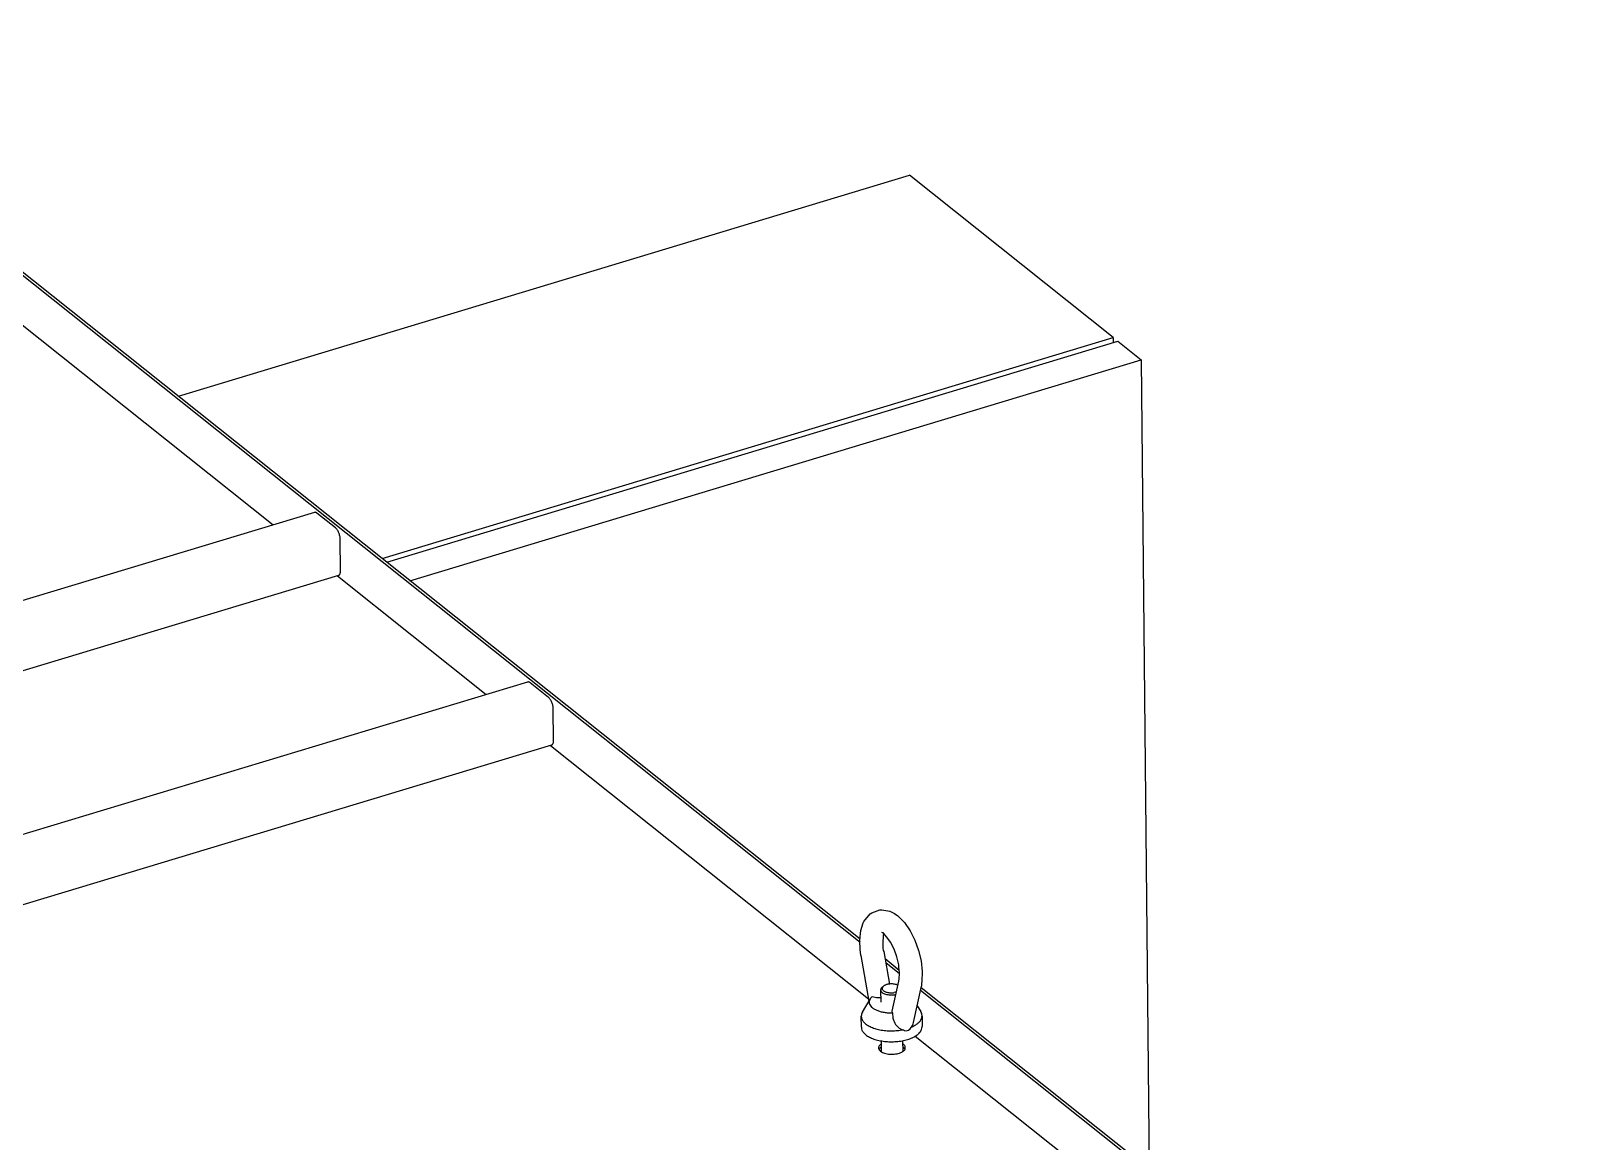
# Model space of a CAD drawing. Header units: millimetres. Extents: x -4653 to 8979, y -13943 to 4840.
# Drawn here: x 5909 to 6780, y -867 to -246 of the extents above; entities that cross this region are included whole.
import ezdxf

# ---------------------------------------------------------------- set-up
doc = ezdxf.new("R2010")
doc.units = ezdxf.units.MM

# ---------------------------------------------------------------- blocks, each defined once
blk = doc.blocks.new('1__223', base_point=(5990.94, -540.83))
at = {"color": 7, "linetype": 'Continuous'}
for p, q in [((5990.94, -450.08), (6399.79, -326.48)), ((6513.75, -417.23), (6399.79, -326.48)), ((6104.9, -540.83), (6513.75, -417.23)), ((6513.75, -417.23), (6513.77, -420.07))]:
    blk.add_line(p, q, dxfattribs=at)
blk = doc.blocks.new('3__224', base_point=(6107.49, -882.37))
at = {"color": 7, "linetype": 'Continuous'}
for p, q in [((6107.49, -542.9), (6516.34, -419.29)), ((6516.34, -419.29), (6529.29, -429.6)), ((6120.44, -553.21), (6529.29, -429.6)), ((6529.29, -429.6), (6533.75, -882.37))]:
    blk.add_line(p, q, dxfattribs=at)
blk = doc.blocks.new('CASSA_ETA_ST6_1025__600x1000x250___225', base_point=(5990.94, -882.37))
for name, p in [('1__223', (5990.94, -540.83)), ('3__224', (6107.49, -882.37))]:
    blk.add_blockref(name, p)
blk = doc.blocks.new('1__226', base_point=(6737.72, -1674.73))
at = {"color": 7, "linetype": 'Continuous'}
for p, q in [((6756.53, -1564.53), (6737.72, -1570.22)), ((6756.53, -1564.53), (6778.81, -1582.26)), ((6737.72, -1570.22), (6759.99, -1587.95)), ((6738.42, -1641.84), (6737.72, -1570.22)), ((6778.81, -1582.26), (6759.99, -1587.95)), ((6778.81, -1582.26), (6779.72, -1674.73)), ((6759.99, -1587.95), (6760.7, -1659.58))]:
    blk.add_line(p, q, dxfattribs=at)
blk = doc.blocks.new('RICEVITORE__227', base_point=(6737.72, -1674.73))
blk.add_blockref('1__226', (6737.72, -1674.73))
blk = doc.blocks.new('BARRIERA_EMETT__RICEVIT_-AS1-LD-HR-010-JV__228', base_point=(6737.72, -1674.73))
blk.add_blockref('RICEVITORE__227', (6737.72, -1674.73))
blk = doc.blocks.new('GR_QUADRO_ELETTRICO__229', base_point=(5990.94, -1674.73))
for name, p in [('CASSA_ETA_ST6_1025__600x1000x250___225', (5990.94, -882.37)), ('BARRIERA_EMETT__RICEVIT_-AS1-LD-HR-010-JV__228', (6737.72, -1674.73))]:
    blk.add_blockref(name, p)
blk = doc.blocks.new('GOLFARE_A_ANELLO_FEMMINA_M12_UNI_2948__263', base_point=(6372.07, -811.1))
at = {"color": 7, "linetype": 'Continuous'}
for p, q in [((6374.29, -743.82), (6377.77, -739.62)), ((6377.77, -739.62), (6378.76, -738.94)), ((6378.76, -738.94), (6383.15, -737.31)), ((6383.15, -737.31), (6384.38, -737.24)), ((6384.38, -737.24), (6388.73, -738.02)), ((6388.73, -738.02), (6391.47, -739.35)), ((6391.47, -739.35), (6393.3, -740.6)), ((6372.07, -754.16), (6372.68, -748.79)), ((6372.68, -748.79), (6373.98, -744.51)), ((6373.98, -744.51), (6374.29, -743.82)), ((6393.3, -740.6), (6396.99, -744.39)), ((6396.99, -744.39), (6400.18, -748.98)), ((6400.18, -748.98), (6402.85, -754.25)), ((6372.3, -759.88), (6372.07, -754.16)), ((6384.37, -749.97), (6384.34, -750.16)), ((6384.34, -750.16), (6384.53, -750.06)), ((6385.37, -750.55), (6384.37, -749.97)), ((6384.53, -750.06), (6384.81, -749.92)), ((6384.81, -749.92), (6385.2, -750.1)), ((6385.04, -753.17), (6384.82, -754.52)), ((6384.82, -754.52), (6384.84, -754.97)), ((6384.84, -754.97), (6384.93, -758.46)), ((6385.12, -751.48), (6385.04, -753.17)), ((6385.23, -751.05), (6385.12, -751.48)), ((6385.37, -750.55), (6385.23, -751.05)), ((6386.98, -752.41), (6385.37, -750.55)), ((6387.1, -752.53), (6386.98, -752.41)), ((6389.2, -755.41), (6387.1, -752.53)), ((6391.15, -759.24), (6389.2, -755.41)), ((6402.85, -754.25), (6404.92, -759.98)), ((6372.4, -760.84), (6372.3, -759.88)), ((6372.57, -762.86), (6372.4, -760.84)), ((6372.57, -762.86), (6377.06, -788.4)), ((6384.93, -758.46), (6385.14, -760)), ((6385.14, -760), (6385.38, -760.61)), ((6385.38, -760.61), (6388.58, -778.84)), ((6392.73, -763.6), (6391.15, -759.24)), ((6393.78, -768.1), (6392.73, -763.6)), ((6404.92, -759.98), (6406.31, -765.9)), ((6406.31, -765.9), (6406.94, -771.75)), ((6393.92, -769.33), (6393.78, -768.1)), ((6394.23, -772.33), (6393.92, -769.33)), ((6394.03, -775.72), (6394.2, -773.05)), ((6394.2, -773.05), (6394.23, -772.33)), ((6406.94, -771.75), (6406.75, -777.31)), ((6390.2, -793.93), (6393.8, -777.23)), ((6393.8, -777.23), (6394.03, -775.86)), ((6394.03, -775.86), (6394.03, -775.72)), ((6402.11, -800.35), (6406.51, -779.97)), ((6406.58, -778.39), (6406.51, -779.97)), ((6406.75, -777.31), (6406.58, -778.39)), ((6373.48, -794.54), (6377.73, -787.25)), ((6381.33, -786.43), (6378.97, -785.88)), ((6383.73, -786.49), (6381.33, -786.43)), ((6404.14, -790.95), (6406.13, -794.22)), ((6372.89, -802.97), (6372.83, -796.85)), ((6390.27, -794.9), (6390.2, -793.93)), ((6390.27, -794.9), (6390.56, -797.9)), ((6390.56, -797.9), (6390.68, -798.38)), ((6390.68, -798.38), (6391.63, -800.72)), ((6391.63, -800.72), (6392.02, -801.36)), ((6392.02, -801.36), (6392.48, -801.97)), ((6401.46, -802.07), (6401.89, -801.12)), ((6401.89, -801.12), (6402.11, -800.35)), ((6406.83, -796.52), (6406.89, -802.63)), ((6392.48, -801.97), (6393.47, -802.96)), ((6393.47, -802.96), (6394.06, -803.4)), ((6394.06, -803.4), (6395.13, -803.98)), ((6395.13, -803.98), (6396.16, -804.32)), ((6396.16, -804.32), (6396.4, -804.48)), ((6396.4, -804.48), (6397.01, -804.77)), ((6397.01, -804.77), (6397.97, -804.93)), ((6397.97, -804.93), (6399.3, -804.53)), ((6399.3, -804.53), (6400.17, -803.82)), ((6400.17, -803.82), (6400.68, -803.18)), ((6400.68, -803.18), (6400.87, -802.89)), ((6400.87, -802.89), (6401.46, -802.07))]:
    blk.add_line(p, q, dxfattribs=at)
for points in [[(6377.73, -787.25), (6377.3, -788.38), (6377.31, -789.53), (6377.77, -790.65), (6378.65, -791.71), (6379.93, -792.66), (6381.56, -793.48), (6383.48, -794.13), (6385.62, -794.6), (6387.91, -794.86), (6390.27, -794.9)], [(6378.97, -785.88), (6378.25, -786.54), (6377.73, -787.25)], [(6373.48, -794.54), (6372.99, -795.69), (6372.83, -796.85)], [(6372.83, -796.85), (6373.17, -798.45), (6374.13, -799.98), (6375.7, -801.39), (6377.79, -802.62), (6380.34, -803.62), (6383.25, -804.36), (6386.41, -804.82), (6389.7, -804.96), (6392.99, -804.79), (6396.16, -804.32)], [(6400.87, -802.89), (6402.62, -802.04), (6404.1, -801.07), (6405.28, -800.01), (6406.14, -798.89), (6406.66, -797.71), (6406.83, -796.52)], [(6406.83, -796.52), (6406.65, -795.35), (6406.13, -794.22)], [(6372.89, -802.97), (6373.23, -804.58), (6374.21, -806.12), (6375.8, -807.53), (6377.93, -808.77), (6380.51, -809.77), (6383.46, -810.51), (6386.65, -810.95), (6389.97, -811.07), (6393.29, -810.88), (6396.47, -810.38), (6399.4, -809.59), (6401.97, -808.53), (6404.07, -807.26), (6405.63, -805.81), (6406.58, -804.25), (6406.89, -802.63)]]:
    blk.add_spline(points, degree=3, dxfattribs=at)
blk = doc.blocks.new('BARRA_FILETTATA_M12_L_400', base_point=(6383.68, -816.58))
at = {"color": 7, "linetype": 'Continuous'}
for p, q in [((6383.68, -782.05), (6383.75, -788.88)), ((6384.75, -780.49), (6385.41, -779.87)), ((6392.51, -783.21), (6391.29, -783.58)), ((6392.47, -779.11), (6393.31, -779.51)), ((6392.21, -784.6), (6391.57, -784.75)), ((6383.97, -810.55), (6384.02, -816.58)), ((6395.96, -810.37), (6396.02, -816.54))]:
    blk.add_line(p, q, dxfattribs=at)
for points in [[(6384.75, -780.49), (6384.26, -780.8), (6383.94, -781.19), (6383.74, -781.62), (6383.68, -782.05)], [(6383.68, -782.05), (6383.84, -782.68), (6384.27, -783.29), (6384.97, -783.83), (6385.9, -784.28), (6387.01, -784.62), (6388.25, -784.83)], [(6385.41, -779.87), (6384.92, -780.33), (6384.63, -780.83), (6384.55, -781.34), (6384.7, -781.85), (6385.05, -782.33), (6385.6, -782.77), (6386.33, -783.14), (6387.19, -783.42), (6388.17, -783.62), (6389.2, -783.71), (6390.26, -783.7), (6391.29, -783.58)], [(6388.06, -778.87), (6387.28, -779.04), (6386.57, -779.26), (6385.93, -779.55), (6385.41, -779.87)], [(6392.47, -779.11), (6391.45, -778.87), (6390.33, -778.74), (6389.19, -778.74), (6388.06, -778.87)], [(6388.25, -784.83), (6389.08, -784.9), (6389.92, -784.9), (6390.76, -784.85), (6391.57, -784.75)]]:
    blk.add_spline(points, degree=3, dxfattribs=at)
blk = doc.blocks.new('TUBOLARE_Fe_30x30x3_L_1496__270', base_point=(4908.79, -1024.6))
at = {"color": 7, "linetype": 'Continuous'}
for p, q in [((6186.19, -609.89), (5873.92, -704.29)), ((6197.95, -618.56), (6187.59, -610.31)), ((6200.76, -642.46), (6200.59, -624.99)), ((6199.62, -645.18), (5870.13, -744.79))]:
    blk.add_line(p, q, dxfattribs=at)
for points in [[(6187.59, -610.31), (6187.22, -610.06), (6186.86, -609.9), (6186.51, -609.84), (6186.19, -609.89)], [(6200.59, -624.99), (6200.53, -624.09), (6200.37, -623.16), (6200.13, -622.21), (6199.8, -621.29), (6199.4, -620.44), (6198.95, -619.68), (6198.46, -619.04), (6197.95, -618.56)], [(6199.62, -645.18), (6199.95, -645.01), (6200.24, -644.71), (6200.47, -644.29), (6200.63, -643.77), (6200.73, -643.15), (6200.76, -642.46)]]:
    blk.add_spline(points, degree=3, dxfattribs=at)
blk = doc.blocks.new('LAMIERA_Fe_Sp_2_SV_1500x1611__271', base_point=(4792.58, -1300.74))
at = {"color": 7, "linetype": 'Continuous'}
for p, q in [((6395.98, -812.25), (6396.42, -812.48)), ((6396, -813.99), (6396.44, -814.22)), ((6396.44, -814.22), (6397.23, -815.29))]:
    blk.add_line(p, q, dxfattribs=at)
for points in [[(6383.96, -812.3), (6383.15, -812.99), (6382.66, -813.74), (6382.5, -814.52), (6382.7, -815.3), (6383.24, -816.04), (6384.09, -816.71), (6385.22, -817.26), (6386.56, -817.69), (6388.07, -817.96), (6389.67, -818.07), (6391.28, -818), (6392.84, -817.77), (6394.26, -817.39), (6395.48, -816.87), (6396.45, -816.23), (6397.12, -815.51), (6397.46, -814.74), (6397.46, -813.95), (6397.1, -813.18), (6396.42, -812.48)], [(6383.98, -814.05), (6383.23, -814.67), (6382.74, -815.35)]]:
    blk.add_spline(points, degree=3, dxfattribs=at)
blk = doc.blocks.new('TUBOLARE_Fe_30x30x3_L_1496_1__272', base_point=(4789.66, -929.72))
at = {"color": 7, "linetype": 'Continuous'}
for p, q in [((6067.06, -515.01), (5886.55, -569.58)), ((6078.82, -523.68), (6068.46, -515.43)), ((6081.63, -547.58), (6081.45, -530.11)), ((6080.48, -550.3), (5882.76, -610.08))]:
    blk.add_line(p, q, dxfattribs=at)
for points in [[(6068.46, -515.43), (6068.09, -515.18), (6067.73, -515.03), (6067.38, -514.97), (6067.06, -515.01)], [(6081.45, -530.11), (6081.39, -529.22), (6081.24, -528.28), (6080.99, -527.34), (6080.66, -526.42), (6080.27, -525.56), (6079.81, -524.8), (6079.33, -524.17), (6078.82, -523.68)], [(6080.48, -550.3), (6080.82, -550.13), (6081.1, -549.83), (6081.33, -549.41), (6081.5, -548.89), (6081.6, -548.27), (6081.63, -547.58)]]:
    blk.add_spline(points, degree=3, dxfattribs=at)
blk = doc.blocks.new('LAMIERA_Fe_Sp_2_SV_32x1546_1__273', base_point=(5732.8, -891.74))
at = {"color": 7, "linetype": 'Continuous'}
for p, q in [((5732.8, -246.38), (5734.51, -245.87)), ((5732.8, -246.38), (5733.06, -272.59)), ((5828.26, -322.4), (5732.8, -246.38)), ((5828.26, -320.53), (5734.51, -245.87)), ((5734.11, -275.16), (5832.94, -353.87)), ((5850.24, -338.03), (5842.24, -331.66)), ((5850.33, -339.98), (5842.63, -333.85)), ((6372.13, -753.65), (5862.45, -347.75)), ((6372.13, -755.53), (5862.1, -349.36)), ((5859.17, -374.76), (6044.03, -521.97)), ((6079.85, -550.5), (6163.16, -616.85)), ((6198.98, -645.37), (6376.81, -786.99)), ((6394.11, -771.16), (6386.11, -764.79)), ((6394.2, -773.11), (6386.5, -766.97)), ((6533.58, -884.11), (6405.97, -782.48)), ((6535.29, -883.59), (6406.32, -780.88)), ((6403.04, -807.88), (6508.34, -891.74)), ((6535.29, -883.59), (6533.58, -884.11))]:
    blk.add_line(p, q, dxfattribs=at)
blk.add_spline([(5733.06, -272.59), (5733.1, -273.07), (5733.2, -273.57), (5733.37, -274.07), (5733.59, -274.51), (5733.84, -274.89), (5734.11, -275.16)], degree=3, dxfattribs=at)
blk = doc.blocks.new('LAMIERA_SOPRA_MACCHINA_VENTILATORE_MANDATA__275', base_point=(4450.44, -1300.74))
for name, p in [('LAMIERA_Fe_Sp_2_SV_32x1546_1__273', (5732.8, -891.74)), ('TUBOLARE_Fe_30x30x3_L_1496_1__272', (4789.66, -929.72)), ('TUBOLARE_Fe_30x30x3_L_1496__270', (4908.79, -1024.6)), ('LAMIERA_Fe_Sp_2_SV_1500x1611__271', (4792.58, -1300.74))]:
    blk.add_blockref(name, p)
blk = doc.blocks.new('LAMIERA_Fe_Sp_2_SV_1572x428_DX__280', base_point=(5839.86, -1174.11))
at = {"color": 7, "linetype": 'Continuous'}
for p, q in [((5840.13, -380.97), (5839.86, -381.18)), ((5852.58, -382.84), (5852.15, -382.6)), ((6382.94, -815.14), (6382.83, -815.35)), ((6384.02, -815.84), (6383.51, -816.24)), ((6384, -814.09), (6383.73, -814.31)), ((6396.45, -815.97), (6396.02, -815.72)), ((6533.45, -913.47), (6533.87, -913.81)), ((6533.87, -913.81), (6535.58, -913.29)), ((6535.58, -913.29), (6535.16, -912.95)), ((6535.58, -913.29), (6535.92, -947.36)), ((6535.92, -947.36), (6535.23, -947.56)), ((6537.83, -1141.27), (6537.14, -1140.72)), ((6537.15, -1141.48), (6537.83, -1141.27)), ((6537.83, -1141.27), (6538.14, -1171.84)), ((6537.47, -1174.11), (6537.61, -1173.89))]:
    blk.add_line(p, q, dxfattribs=at)
blk.add_spline([(6537.61, -1173.89), (6537.84, -1173.39), (6538.01, -1172.87), (6538.11, -1172.35), (6538.14, -1171.84)], degree=3, dxfattribs=at)
blk = doc.blocks.new('CASSONE_DISTANZIALE_MANDATA_ARIA__287', base_point=(4451.8, -1563.54))
blk.add_blockref('LAMIERA_Fe_Sp_2_SV_1572x428_DX__280', (5839.86, -1174.11))
blk = doc.blocks.new('ASSIEME_CABINA_GS4_SINT_DX__328', base_point=(4445.98, -3076.92))
for name, p in [('LAMIERA_SOPRA_MACCHINA_VENTILATORE_MANDATA__275', (4450.44, -1300.74)), ('CASSONE_DISTANZIALE_MANDATA_ARIA__287', (4451.8, -1563.54)), ('GOLFARE_A_ANELLO_FEMMINA_M12_UNI_2948__263', (6372.07, -811.1)), ('BARRA_FILETTATA_M12_L_400', (6383.68, -816.58))]:
    blk.add_blockref(name, p)
blk = doc.blocks.new('FIT_GR_CABINA_GS4_SINT_SX_130047_MAURI__329', base_point=(4445.98, -3076.92))
blk.add_blockref('ASSIEME_CABINA_GS4_SINT_DX__328', (4445.98, -3076.92))
blk = doc.blocks.new('LEGMCS000183-4_18U11B_GS4_SYNTECH_DX_1__446', base_point=(4036.31, -3224.59))
for name, p in [('FIT_GR_CABINA_GS4_SINT_SX_130047_MAURI__329', (4445.98, -3076.92)), ('GR_QUADRO_ELETTRICO__229', (5990.94, -1674.73))]:
    blk.add_blockref(name, p)
blk = doc.blocks.new('Assonometria2', base_point=(5332, -2209))
blk.add_blockref('LEGMCS000183-4_18U11B_GS4_SYNTECH_DX_1__446', (4036.31, -3224.59))

msp = doc.modelspace()

# ---------------------------------------------------------------- block references
msp.add_blockref('Assonometria2', (5332, -2209))

doc.saveas('drawing.dxf')
